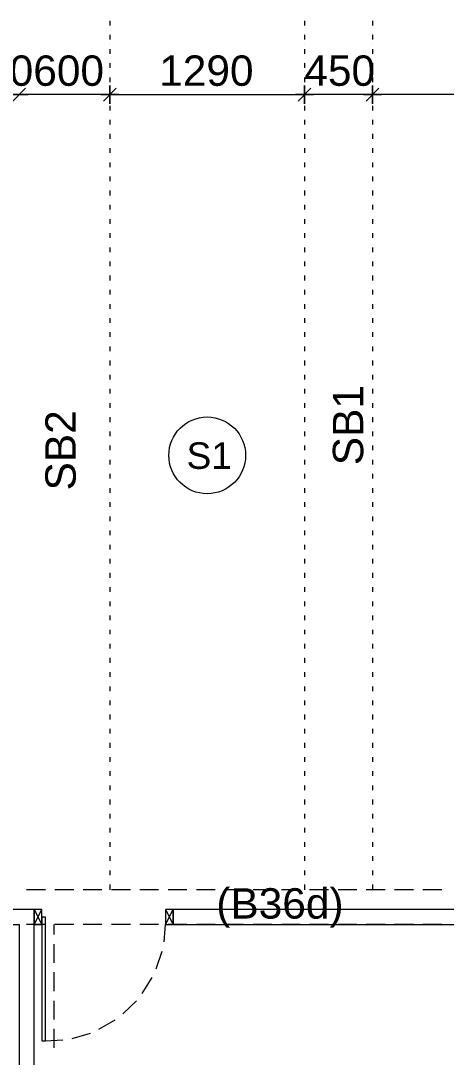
# Model space of a CAD drawing. Header units: millimetres. Extents: x -1303 to 98744, y -1303 to 90097.
# Drawn here: x 21714 to 24532, y 68579 to 75441 of the extents above; entities that cross this region are included whole.
import ezdxf

# ---------------------------------------------------------------- set-up
doc = ezdxf.new("R2010")
doc.units = ezdxf.units.MM
doc.layers.add('PDF_Geometry', color=7, linetype='Continuous')
doc.layers.add('PDF_Text', color=7, linetype='Continuous')
doc.styles.add('PDF ArialMT', font='arial.ttf')

msp = doc.modelspace()

# ---------------------------------------------------------------- linework, layer by layer
at = {"layer": 'PDF_Geometry', "color": 180, "lineweight": 0, "true_color": 0x4f14ff}
for points in [[(22303.91265, 75441.16485), (22303.91265, 75409.85024)], [(23593.6694, 75441.16485), (23593.6694, 75409.85024)], [(24043.89859, 75441.16485), (24043.89859, 75409.85024)], [(22303.91265, 75347.22101), (22303.91265, 75315.91466)], [(23593.6694, 75347.22101), (23593.6694, 75315.91466)], [(24043.89859, 75347.22101), (24043.89859, 75315.91466)], [(22303.91265, 75253.28543), (22303.91265, 75221.97082)], [(23593.6694, 75253.28543), (23593.6694, 75221.97082)], [(24043.89859, 75253.28543), (24043.89859, 75221.97082)], [(22303.91265, 75160.19284), (22303.91265, 75128.87823)], [(23593.6694, 75160.19284), (23593.6694, 75128.87823)], [(24043.89859, 75160.19284), (24043.89859, 75128.87823)], [(22303.91265, 75066.25727), (22303.91265, 75034.94264)], [(23593.6694, 75066.25727), (23593.6694, 75034.94264)], [(24043.89859, 75066.25727), (24043.89859, 75034.94264)], [(22303.91265, 74972.31342), (22303.91265, 74940.9988)], [(23593.6694, 74972.31342), (23593.6694, 74940.9988)], [(24043.89859, 74972.31342), (24043.89859, 74940.9988)], [(22303.91265, 74878.37784), (22303.91265, 74847.06322)], [(23593.6694, 74878.37784), (23593.6694, 74847.06322)], [(24043.89859, 74878.37784), (24043.89859, 74847.06322)], [(22303.91265, 74784.43399), (22303.91265, 74753.12765)], [(23593.6694, 74784.43399), (23593.6694, 74753.12765)], [(24043.89859, 74784.43399), (24043.89859, 74753.12765)], [(22303.91265, 74691.3414), (22303.91265, 74660.03506)], [(23593.6694, 74691.3414), (23593.6694, 74660.03506)], [(24043.89859, 74691.3414), (24043.89859, 74660.03506)], [(22303.91265, 74597.40583), (22303.91265, 74566.09122)], [(23593.6694, 74597.40583), (23593.6694, 74566.09122)], [(24043.89859, 74597.40583), (24043.89859, 74566.09122)], [(22303.91265, 74503.47025), (22303.91265, 74472.15563)], [(23593.6694, 74503.47025), (23593.6694, 74472.15563)], [(24043.89859, 74503.47025), (24043.89859, 74472.15563)], [(22303.91265, 74409.52641), (22303.91265, 74378.21179)], [(23593.6694, 74409.52641), (23593.6694, 74378.21179)], [(24043.89859, 74409.52641), (24043.89859, 74378.21179)], [(22303.91265, 74316.43382), (22303.91265, 74285.1192)], [(23593.6694, 74316.43382), (23593.6694, 74285.1192)], [(24043.89859, 74316.43382), (24043.89859, 74285.1192)], [(22303.91265, 74222.49823), (22303.91265, 74191.18362)], [(23593.6694, 74222.49823), (23593.6694, 74191.18362)], [(24043.89859, 74222.49823), (24043.89859, 74191.18362)], [(22303.91265, 74128.55439), (22303.91265, 74097.24804)], [(23593.6694, 74128.55439), (23593.6694, 74097.24804)], [(24043.89859, 74128.55439), (24043.89859, 74097.24804)], [(22303.91265, 74034.61881), (22303.91265, 74003.3042)], [(23593.6694, 74034.61881), (23593.6694, 74003.3042)], [(24043.89859, 74034.61881), (24043.89859, 74003.3042)], [(22303.91265, 73940.68324), (22303.91265, 73909.36862)], [(23593.6694, 73940.68324), (23593.6694, 73909.36862)], [(24043.89859, 73940.68324), (24043.89859, 73909.36862)], [(22303.91265, 73847.59065), (22303.91265, 73816.27603)], [(23593.6694, 73847.59065), (23593.6694, 73816.27603)], [(24043.89859, 73847.59065), (24043.89859, 73816.27603)], [(22303.91265, 73753.6468), (22303.91265, 73722.33218)], [(23593.6694, 73753.6468), (23593.6694, 73722.33218)], [(24043.89859, 73753.6468), (24043.89859, 73722.33218)], [(22303.91265, 73659.71122), (22303.91265, 73628.39661)], [(23593.6694, 73659.71122), (23593.6694, 73628.39661)], [(24043.89859, 73659.71122), (24043.89859, 73628.39661)], [(22303.91265, 73565.76737), (22303.91265, 73534.46103)], [(23593.6694, 73565.76737), (23593.6694, 73534.46103)], [(24043.89859, 73565.76737), (24043.89859, 73534.46103)], [(22303.91265, 73472.67479), (22303.91265, 73441.36844)], [(23593.6694, 73472.67479), (23593.6694, 73441.36844)], [(24043.89859, 73472.67479), (24043.89859, 73441.36844)], [(22303.91265, 73378.73921), (22303.91265, 73347.4246)], [(23593.6694, 73378.73921), (23593.6694, 73347.4246)], [(24043.89859, 73378.73921), (24043.89859, 73347.4246)], [(22303.91265, 73284.80363), (22303.91265, 73253.48901)], [(23593.6694, 73284.80363), (23593.6694, 73253.48901)], [(24043.89859, 73284.80363), (24043.89859, 73253.48901)], [(22303.91265, 73190.85979), (22303.91265, 73159.54517)], [(23593.6694, 73190.85979), (23593.6694, 73159.54517)], [(24043.89859, 73190.85979), (24043.89859, 73159.54517)], [(22303.91265, 73096.9242), (22303.91265, 73066.45258)], [(23593.6694, 73096.9242), (23593.6694, 73066.45258)], [(24043.89859, 73096.9242), (24043.89859, 73066.45258)], [(22303.91265, 73003.83162), (22303.91265, 72972.517)], [(23593.6694, 73003.83162), (23593.6694, 72972.517)], [(24043.89859, 73003.83162), (24043.89859, 72972.517)], [(22303.91265, 72909.88777), (22303.91265, 72878.58143)], [(23593.6694, 72909.88777), (23593.6694, 72878.58143)], [(24043.89859, 72909.88777), (24043.89859, 72878.58143)], [(22303.91265, 72815.95219), (22303.91265, 72784.63758)], [(23593.6694, 72815.95219), (23593.6694, 72784.63758)], [(24043.89859, 72815.95219), (24043.89859, 72784.63758)], [(22303.91265, 72722.01662), (22303.91265, 72690.702)], [(23593.6694, 72722.01662), (23593.6694, 72690.702)], [(24043.89859, 72722.01662), (24043.89859, 72690.702)], [(22303.91265, 72628.92403), (22303.91265, 72597.60941)], [(23593.6694, 72628.92403), (23593.6694, 72597.60941)], [(24043.89859, 72628.92403), (24043.89859, 72597.60941)], [(22303.91265, 72534.98019), (22303.91265, 72503.66556)], [(23593.6694, 72534.98019), (23593.6694, 72503.66556)], [(24043.89859, 72534.98019), (24043.89859, 72503.66556)], [(22303.91265, 72441.0446), (22303.91265, 72409.72999)], [(23593.6694, 72441.0446), (23593.6694, 72409.72999)], [(24043.89859, 72441.0446), (24043.89859, 72409.72999)], [(22303.91265, 72347.10076), (22303.91265, 72315.79441)], [(23593.6694, 72347.10076), (23593.6694, 72315.79441)], [(24043.89859, 72347.10076), (24043.89859, 72315.79441)], [(22303.91265, 72253.16518), (22303.91265, 72222.70182)], [(23593.6694, 72253.16518), (23593.6694, 72222.70182)], [(24043.89859, 72253.16518), (24043.89859, 72222.70182)], [(22303.91265, 72160.07259), (22303.91265, 72128.75798)], [(23593.6694, 72160.07259), (23593.6694, 72128.75798)], [(24043.89859, 72160.07259), (24043.89859, 72128.75798)], [(22303.91265, 72066.13702), (22303.91265, 72034.82239)], [(23593.6694, 72066.13702), (23593.6694, 72034.82239)], [(24043.89859, 72066.13702), (24043.89859, 72034.82239)], [(22303.91265, 71972.19317), (22303.91265, 71940.87855)], [(23593.6694, 71972.19317), (23593.6694, 71940.87855)], [(24043.89859, 71972.19317), (24043.89859, 71940.87855)], [(22303.91265, 71878.25759), (22303.91265, 71846.94297)], [(23593.6694, 71878.25759), (23593.6694, 71846.94297)], [(24043.89859, 71878.25759), (24043.89859, 71846.94297)], [(22303.91265, 71785.165), (22303.91265, 71753.85039)], [(23593.6694, 71785.165), (23593.6694, 71753.85039)], [(24043.89859, 71785.165), (24043.89859, 71753.85039)], [(22303.91265, 71691.22115), (22303.91265, 71659.91481)], [(23593.6694, 71691.22115), (23593.6694, 71659.91481)], [(24043.89859, 71691.22115), (24043.89859, 71659.91481)], [(22303.91265, 71597.28558), (22303.91265, 71565.97096)], [(23593.6694, 71597.28558), (23593.6694, 71565.97096)], [(24043.89859, 71597.28558), (24043.89859, 71565.97096)], [(22303.91265, 71503.35), (22303.91265, 71472.03538)], [(23593.6694, 71503.35), (23593.6694, 71472.03538)], [(24043.89859, 71503.35), (24043.89859, 71472.03538)], [(22303.91265, 71409.40616), (22303.91265, 71378.94279)], [(23593.6694, 71409.40616), (23593.6694, 71378.94279)], [(24043.89859, 71409.40616), (24043.89859, 71378.94279)], [(22303.91265, 71316.31357), (22303.91265, 71284.99895)], [(23593.6694, 71316.31357), (23593.6694, 71284.99895)], [(24043.89859, 71316.31357), (24043.89859, 71284.99895)], [(22303.91265, 71222.37798), (22303.91265, 71191.06337)], [(23593.6694, 71222.37798), (23593.6694, 71191.06337)], [(24043.89859, 71222.37798), (24043.89859, 71191.06337)], [(22303.91265, 71128.43414), (22303.91265, 71097.12779)], [(23593.6694, 71128.43414), (23593.6694, 71097.12779)], [(24043.89859, 71128.43414), (24043.89859, 71097.12779)], [(22303.91265, 71034.49856), (22303.91265, 71003.18395)], [(23593.6694, 71034.49856), (23593.6694, 71003.18395)], [(24043.89859, 71034.49856), (24043.89859, 71003.18395)], [(22303.91265, 70941.40597), (22303.91265, 70910.09136)], [(23593.6694, 70941.40597), (23593.6694, 70910.09136)], [(24043.89859, 70941.40597), (24043.89859, 70910.09136)], [(22303.91265, 70847.4704), (22303.91265, 70816.15578)], [(23593.6694, 70847.4704), (23593.6694, 70816.15578)], [(24043.89859, 70847.4704), (24043.89859, 70816.15578)], [(22303.91265, 70753.52655), (22303.91265, 70722.21193)], [(23593.6694, 70753.52655), (23593.6694, 70722.21193)], [(24043.89859, 70753.52655), (24043.89859, 70722.21193)], [(22303.91265, 70659.59097), (22303.91265, 70628.27636)], [(23593.6694, 70659.59097), (23593.6694, 70628.27636)], [(24043.89859, 70659.59097), (24043.89859, 70628.27636)], [(22303.91265, 70565.64712), (22303.91265, 70535.18377)], [(23593.6694, 70565.64712), (23593.6694, 70535.18377)], [(24043.89859, 70565.64712), (24043.89859, 70535.18377)], [(22303.91265, 70472.55454), (22303.91265, 70441.24819)], [(23593.6694, 70472.55454), (23593.6694, 70441.24819)], [(24043.89859, 70472.55454), (24043.89859, 70441.24819)], [(22303.91265, 70378.61896), (22303.91265, 70347.30435)], [(23593.6694, 70378.61896), (23593.6694, 70347.30435)], [(24043.89859, 70378.61896), (24043.89859, 70347.30435)], [(22303.91265, 70284.68338), (22303.91265, 70253.36876)], [(23593.6694, 70284.68338), (23593.6694, 70253.36876)], [(24043.89859, 70284.68338), (24043.89859, 70253.36876)], [(22303.91265, 70190.73954), (22303.91265, 70159.42492)], [(23593.6694, 70190.73954), (23593.6694, 70159.42492)], [(24043.89859, 70190.73954), (24043.89859, 70159.42492)], [(22303.91265, 70097.64695), (22303.91265, 70066.33233)], [(23593.6694, 70097.64695), (23593.6694, 70066.33233)], [(24043.89859, 70097.64695), (24043.89859, 70066.33233)], [(22303.91265, 70003.71137), (22303.91265, 69972.39675)], [(23593.6694, 70003.71137), (23593.6694, 69972.39675)], [(24043.89859, 70003.71137), (24043.89859, 69972.39675)], [(22303.91265, 69909.76752), (22303.91265, 69878.46118)], [(23593.6694, 69909.76752), (23593.6694, 69878.46118)], [(24043.89859, 69909.76752), (24043.89859, 69878.46118)], [(22303.91265, 69815.83194), (22303.91265, 69784.51733)], [(23593.6694, 69815.83194), (23593.6694, 69784.51733)], [(24043.89859, 69815.83194), (24043.89859, 69784.51733)], [(22303.91265, 69721.89637), (22303.91265, 69687.19326)], [(23593.6694, 69721.89637), (23593.6694, 69687.19326)], [(24043.89859, 69721.89637), (24043.89859, 69687.19326)]]:
    msp.add_lwpolyline(points, dxfattribs=at)
at = {"layer": 'PDF_Geometry', "lineweight": 0}
for points in [[(22303.91265, 75417.47021), (22303.91265, 75417.47021)], [(22303.91265, 75417.47021), (22303.91265, 75417.47021)], [(23593.6694, 75417.47021), (23593.6694, 75417.47021)], [(23593.6694, 75417.47021), (23593.6694, 75417.47021)], [(24043.89859, 75417.47021), (24043.89859, 75417.47021)], [(24043.89859, 75417.47021), (24043.89859, 75417.47021)], [(22303.91265, 75354.84098), (22303.91265, 75354.84098)], [(22303.91265, 75354.84098), (22303.91265, 75354.84098)], [(23593.6694, 75354.84098), (23593.6694, 75354.84098)], [(23593.6694, 75354.84098), (23593.6694, 75354.84098)], [(24043.89859, 75354.84098), (24043.89859, 75354.84098)], [(24043.89859, 75354.84098), (24043.89859, 75354.84098)], [(22303.91265, 75292.21175), (22303.91265, 75292.21175)], [(22303.91265, 75292.21175), (22303.91265, 75292.21175)], [(23593.6694, 75292.21175), (23593.6694, 75292.21175)], [(23593.6694, 75292.21175), (23593.6694, 75292.21175)], [(24043.89859, 75292.21175), (24043.89859, 75292.21175)], [(24043.89859, 75292.21175), (24043.89859, 75292.21175)], [(22303.91265, 75229.59079), (22303.91265, 75229.59079)], [(22303.91265, 75229.59079), (22303.91265, 75229.59079)], [(23593.6694, 75229.59079), (23593.6694, 75229.59079)], [(23593.6694, 75229.59079), (23593.6694, 75229.59079)], [(24043.89859, 75229.59079), (24043.89859, 75229.59079)], [(24043.89859, 75229.59079), (24043.89859, 75229.59079)], [(22303.91265, 75166.96156), (22303.91265, 75166.96156)], [(22303.91265, 75166.96156), (22303.91265, 75166.96156)], [(23593.6694, 75166.96156), (23593.6694, 75166.96156)], [(23593.6694, 75166.96156), (23593.6694, 75166.96156)], [(24043.89859, 75166.96156), (24043.89859, 75166.96156)], [(24043.89859, 75166.96156), (24043.89859, 75166.96156)], [(22303.91265, 75105.18358), (22303.91265, 75105.18358)], [(22303.91265, 75105.18358), (22303.91265, 75105.18358)], [(23593.6694, 75105.18358), (23593.6694, 75105.18358)], [(23593.6694, 75105.18358), (23593.6694, 75105.18358)], [(24043.89859, 75105.18358), (24043.89859, 75105.18358)], [(24043.89859, 75105.18358), (24043.89859, 75105.18358)], [(22303.91265, 75042.55435), (22303.91265, 75042.55435)], [(22303.91265, 75042.55435), (22303.91265, 75042.55435)], [(23593.6694, 75042.55435), (23593.6694, 75042.55435)], [(23593.6694, 75042.55435), (23593.6694, 75042.55435)], [(24043.89859, 75042.55435), (24043.89859, 75042.55435)], [(24043.89859, 75042.55435), (24043.89859, 75042.55435)], [(22303.91265, 74952.00727), (22303.91265, 74952.00727)], [(22303.91265, 74952.00727), (22303.91265, 74952.00727)], [(23593.6694, 74952.00727), (23593.6694, 74952.00727)], [(23593.6694, 74952.00727), (23593.6694, 74952.00727)], [(24043.89859, 74952.00727), (24043.89859, 74952.00727)], [(24043.89859, 74952.00727), (24043.89859, 74952.00727)], [(24043.89859, 69687.19326), (24043.89859, 69687.19326)], [(24043.89859, 69687.19326), (24043.89859, 69687.19326)], [(24136.99118, 69687.19326), (24136.99118, 69687.19326)], [(24136.99118, 69687.19326), (24136.99118, 69687.19326)], [(24199.61628, 69687.19326), (24199.61628, 69687.19326)], [(24199.61628, 69687.19326), (24199.61628, 69687.19326)], [(24261.39632, 69687.19326), (24261.39632, 69687.19326)], [(24261.39632, 69687.19326), (24261.39632, 69687.19326)], [(24324.02349, 69687.19326), (24324.02349, 69687.19326)], [(24324.02349, 69687.19326), (24324.02349, 69687.19326)], [(24386.64858, 69687.19326), (24386.64858, 69687.19326)], [(24386.64858, 69687.19326), (24386.64858, 69687.19326)], [(24449.27367, 69687.19326), (24449.27367, 69687.19326)], [(24449.27367, 69687.19326), (24449.27367, 69687.19326)], [(24511.90084, 69687.19326), (24511.90084, 69687.19326)], [(24511.90084, 69687.19326), (24511.90084, 69687.19326)], [(24098.90785, 69456.99902), (24098.90785, 69456.99902)], [(24098.90785, 69456.99902), (24098.90785, 69456.99902)], [(24164.07225, 69456.99902), (24164.07225, 69456.99902)], [(24164.07225, 69456.99902), (24164.07225, 69456.99902)], [(24226.69942, 69456.99902), (24226.69942, 69456.99902)], [(24226.69942, 69456.99902), (24226.69942, 69456.99902)], [(24289.32451, 69456.99902), (24289.32451, 69456.99902)], [(24289.32451, 69456.99902), (24289.32451, 69456.99902)], [(24351.9496, 69456.99902), (24351.9496, 69456.99902)], [(24351.9496, 69456.99902), (24351.9496, 69456.99902)], [(24414.57677, 69456.99902), (24414.57677, 69456.99902)], [(24414.57677, 69456.99902), (24414.57677, 69456.99902)], [(24477.20186, 69456.99902), (24477.20186, 69456.99902)], [(24477.20186, 69456.99902), (24477.20186, 69456.99902)]]:
    msp.add_lwpolyline(points, dxfattribs=at)
at = {"layer": 'PDF_Geometry', "color": 122, "lineweight": 0, "true_color": 0x00b88a}
for points in [[(22303.91265, 74891.91528), (22303.91265, 75012.091)], [(23593.6694, 74891.91528), (23593.6694, 75012.091)], [(24043.89859, 75012.091), (24043.89859, 74891.91528)], [(21643.80156, 74952.00727), (21763.97729, 74952.00727)], [(21661.57461, 74909.69246), (21746.20424, 74994.32208)], [(22364.00051, 74952.00727), (22243.82686, 74952.00727)], [(22346.22746, 74994.32208), (22261.59784, 74909.69246)], [(23653.75519, 74952.00727), (23533.58153, 74952.00727)], [(23635.98421, 74994.32208), (23551.35458, 74909.69246)], [(23983.81073, 74952.00727), (24103.98646, 74952.00727)], [(24001.58378, 74909.69246), (24086.21341, 74994.32208)]]:
    msp.add_lwpolyline(points, close=True, dxfattribs=at)
for points in [[(22283.60237, 74952.00727), (21724.19971, 74952.00727), (21743.66494, 74952.00727)], [(22324.225, 74952.00727), (23574.20417, 74952.00727), (23553.89389, 74952.00727)], [(24043.89859, 74952.00727), (23593.6694, 74952.00727)], [(25613.77816, 74952.00727), (24064.20887, 74952.00727), (24083.6741, 74952.00727)]]:
    msp.add_lwpolyline(points, dxfattribs=at)
at = {"layer": 'PDF_Geometry', "color": 9, "lineweight": 0, "true_color": 0xc0c0c0}
for points in [[(26674.18779, 69456.99902), (26674.18779, 68856.97993), (26774.05116, 68856.97993), (26774.05116, 69556.8686), (25863.43556, 69556.8686), (25863.43556, 69987.62844), (25763.57218, 69987.62844), (25763.57218, 69556.8686), (22723.67642, 69556.8686), (22723.67642, 69456.99902)], [(21803.7528, 69456.99902), (21853.68428, 69456.99902), (21853.68428, 69556.86198), (21803.7528, 69556.86198)], [(22673.74577, 69456.99902), (22723.67725, 69456.99902), (22723.67725, 69556.86198), (22673.74577, 69556.86198)], [(21853.68345, 68686.86942), (21879.07234, 68686.86942), (21879.07234, 69506.93052), (21853.68345, 69506.93052)]]:
    msp.add_lwpolyline(points, close=True, dxfattribs=at)
for points in [[(20581.69975, 67257.47999), (20581.69975, 67357.3413), (20228.79463, 67357.3413), (20228.79463, 69456.99902), (21703.88943, 69456.99902), (21703.88943, 68127.4709), (21803.7528, 68127.4709), (21803.7528, 69556.8686), (20228.79463, 69556.8686), (20228.79463, 69687.19326), (20128.93125, 69687.19326), (20128.93125, 66032.04053), (26774.05116, 66032.04053), (26774.05116, 66642.22096), (26674.18779, 66642.22096), (26674.18779, 66131.90596), (21803.7528, 66131.90596), (21803.7528, 67357.3413), (21350.9843, 67357.3413)], [(21803.7528, 69556.8686), (21853.68345, 69456.99902)], [(21803.7528, 69456.99902), (21853.68345, 69556.8686)], [(22663.58856, 69342.74902), (22673.74577, 69456.99902), (22723.67642, 69556.8686)], [(22673.74577, 69556.8686), (22723.67642, 69456.99902)], [(22611.96573, 69163.34084), (22651.74124, 69281.82231)], [(22518.87314, 69000.85029), (22585.72972, 69106.63733)], [(22390.23653, 68865.44289), (22479.94269, 68952.60976)], [(22231.97747, 68764.73034), (22340.3038, 68827.35956)], [(21879.07234, 68686.86942), (21993.32233, 68693.64641)], [(22055.10238, 68703.79535), (22175.27603, 68739.34145)]]:
    msp.add_lwpolyline(points, dxfattribs=at)
at = {"layer": 'PDF_Geometry', "color": 157, "lineweight": 0, "true_color": 0x3f5f7f}
for points in [[(21877.38016, 69687.19326), (21752.97503, 69687.19326)], [(22065.25752, 69687.19326), (21940.00526, 69687.19326)], [(22252.28982, 69687.19326), (22127.88468, 69687.19326)], [(22440.16718, 69687.19326), (22314.91491, 69687.19326)], [(22627.19948, 69687.19326), (22502.79227, 69687.19326)], [(22815.07683, 69687.19326), (22689.82457, 69687.19326)], [(23002.95419, 69687.19326), (22877.70193, 69687.19326)], [(23189.98649, 69687.19326), (23064.73423, 69687.19326)], [(23377.86385, 69687.19326), (23252.61159, 69687.19326)], [(23564.89408, 69687.19326), (23440.48894, 69687.19326)], [(23752.77351, 69687.19326), (23627.52125, 69687.19326)], [(23939.80374, 69687.19326), (23815.3986, 69687.19326)], [(24127.68109, 69687.19326), (24002.43091, 69687.19326)], [(24314.7134, 69687.19326), (24190.30826, 69687.19326)], [(24502.59075, 69687.19326), (24377.33849, 69687.19326)], [(21877.38016, 69456.99902), (21752.97503, 69456.99902)], [(21934.0816, 69456.99902), (21934.0816, 69390.98957)], [(22065.25752, 69456.99902), (21940.00526, 69456.99902)], [(22252.28982, 69456.99902), (22127.88468, 69456.99902)], [(22440.16718, 69456.99902), (22314.91491, 69456.99902)], [(22627.19948, 69456.99902), (22502.79227, 69456.99902)], [(22815.07683, 69456.99902), (22689.82457, 69456.99902)], [(23002.95419, 69456.99902), (22877.70193, 69456.99902)], [(23189.98649, 69456.99902), (23064.73423, 69456.99902)], [(23377.86385, 69456.99902), (23252.61159, 69456.99902)], [(23564.89408, 69456.99902), (23440.48894, 69456.99902)], [(23752.77351, 69456.99902), (23627.52125, 69456.99902)], [(23939.80374, 69456.99902), (23815.3986, 69456.99902)], [(24127.68109, 69456.99902), (24002.43091, 69456.99902)], [(24314.7134, 69456.99902), (24190.30826, 69456.99902)], [(24502.59075, 69456.99902), (24377.33849, 69456.99902)], [(21934.0816, 69328.36861), (21934.0816, 69203.9614)], [(21934.0816, 69141.33217), (21934.0816, 69016.08198)], [(21934.0816, 68953.45274), (21934.0816, 68828.20256)], [(21934.0816, 68766.42458), (21934.0816, 68641.17438)]]:
    msp.add_lwpolyline(points, dxfattribs=at)
at = {"layer": 'PDF_Geometry', "color": 6, "lineweight": 0}
msp.add_circle((22949.16937, 72563.68445), 254.09677, dxfattribs=at)

# ---------------------------------------------------------------- texts
at = {"layer": 'PDF_Text', "char_height": 201.084641, "attachment_point": 4, "style": 'PDF ArialMT'}
for s, insert in [('230500600', (20859.9801, 75109.41507)), ('1290', (22631.35006, 75109.41507)), ('450', (23592.39136, 75109.41507))]:
    msp.add_mtext(s, dxfattribs=dict(at, insert=insert))
at = {"layer": 'PDF_Text', "color": 6, "char_height": 201.084641, "attachment_point": 4, "rotation": 90, "style": 'PDF ArialMT'}
for s, insert in [('SB1', (23883.13459, 72498.25964)), ('SB2', (21979.293, 72331.47987))]:
    msp.add_mtext(s, dxfattribs=dict(at, insert=insert))
at = {"layer": 'PDF_Text', "color": 6, "attachment_point": 4, "style": 'PDF ArialMT'}
for s, insert, char_height in [('S1', (22812.38902, 72560.9398), 175.948867), ('(B36d)', (23009.27558, 69567.34972), 201.084641)]:
    msp.add_mtext(s, dxfattribs=dict(at, insert=insert, char_height=char_height))

doc.saveas('drawing.dxf')
